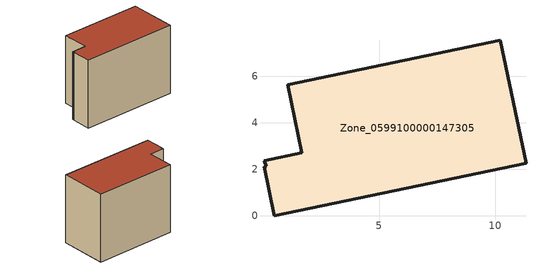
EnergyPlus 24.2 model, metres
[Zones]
Zone_0599100000147305
 floor ground (C_G): 0.14,2.11 0.04,2.36 1.67,2.69 1.06,5.63 10.22,7.53 11.32,2.25 0.49,0 0.05,2.1 z0
 wall outside (C_F): 0.49,0 11.32,2.25 10.22,7.53 1.06,5.63 1.67,2.69 0.04,2.36 0.14,2.11 0.05,2.1 0.49,0 z0:7.82
 roof outside (C_R): 0.04,2.36 0.14,2.11 0.05,2.1 0.49,0 11.32,2.25 10.22,7.53 1.06,5.63 1.67,2.69 z7.82
[BUILDING]
Pand.0599100000147305: North Axis=0; Terrain=City; Loads Convergence Tolerance Value=0.04; Temperature Convergence Tolerance Value=0.4; Solar Distribution=FullExterior; Maximum Number of Warmup Days=25; Minimum Number of Warmup Days=1
[Site:Location]
Rotterdam.The.Hague.AP_ZH_NLD Design_Conditions: Latitude=51.96; Longitude=4.45; Time Zone=1; Elevation=-4.5
[SITE:GROUNDTEMPERATURE:BUILDINGSURFACE]
18, 18, 18, 18, 18, 18, 18, 18, 18, 18, 18, 18
[MATERIAL] Thermal Absorptance=0.9; Solar Absorptance=0.7; Visible Absorptance=0.7
Name | Roughness | Thickness | Conductivity | Density | Specific Heat
G.TI.1975-1991 | MediumSmooth | 0.15 | 0.288461 | 540 | 1210
F.TI.1975-1991 | Rough | 0.3 | 0.230769 | 1920 | 840
R.TI.1975-1991 | MediumRough | 0.2 | 0.153846 | 1500 | 1000
[CONSTRUCTION]
C_G: G.TI.1975-1991
C_F: F.TI.1975-1991
C_R: R.TI.1975-1991
[ZONE]
Zone_0599100000147305: Type=1; Multiplier=1; Ceiling Height=Autocalculate; Volume=Autocalculate; Floor Area=autocalculate; Part of Total Floor Area=Yes
[ZONEINFILTRATION:DESIGNFLOWRATE]
Infil_Zone_0599100000147305: Zone or ZoneList or Space or SpaceList=Zone_0599100000147305; Schedule=AlwaysOn; Design Flow Rate Calculation Method=Flow/Area; Flow Rate per Floor Area=0.003; Constant Term Coefficient=1; Temperature Term Coefficient=0; Velocity Term Coefficient=0; Velocity Squared Term Coefficient=0
[HVACTEMPLATE:ZONE:IDEALLOADSAIRSYSTEM]
Zone_0599100000147305: Maximum Heating Supply Air Temperature=50; Minimum Cooling Supply Air Temperature=13; Maximum Heating Supply Air Humidity Ratio=0.0156; Minimum Cooling Supply Air Humidity Ratio=0.0077; Heating Limit=NoLimit; Cooling Limit=NoLimit; Dehumidification Control Type=ConstantSensibleHeatRatio; Cooling Sensible Heat Ratio=0.7; Dehumidification Setpoint=60; Humidification Control Type=None; Humidification Setpoint=30; Outdoor Air Method=None; Outdoor Air Flow Rate per Person=0.00944; Outdoor Air Flow Rate per Zone Floor Area=0; Outdoor Air Flow Rate per Zone=0; Demand Controlled Ventilation Type=None; Outdoor Air Economizer Type=NoEconomizer; Heat Recovery Type=None; Sensible Heat Recovery Effectiveness=0.7; Latent Heat Recovery Effectiveness=0.65
[ZONECONTROL:THERMOSTAT]
ThermostatControl_Zone_0599100000147305: Zone or ZoneList=Zone_0599100000147305; Control Type Schedule=DualSetpointControlType; Control 1=Thermostat_Zone_0599100000147305; Temperature Difference Between Cutout And Setpoint=0
[THERMOSTATSETPOINT:DUALSETPOINT]
Thermostat_Zone_0599100000147305: Heating Setpoint Temperature Schedule=HeatingSetpoint_Zone_0599100000147305; Cooling Setpoint Temperature Schedule=CoolingSetpoint_Zone_0599100000147305
[SCHEDULE:COMPACT]
HeatingSetpoint_Zone_0599100000147305: Through: 12/31, For: AllDays, Until: 24:00, 21
CoolingSetpoint_Zone_0599100000147305: Through: 12/31, For: AllDays, Until: 24:00, 24
DualSetpointControlType: Through: 12/31, For: AllDays, Until: 24:00, 4
AlwaysOn: Through: 12/31, For: AllDays, Until: 24:00, 1
